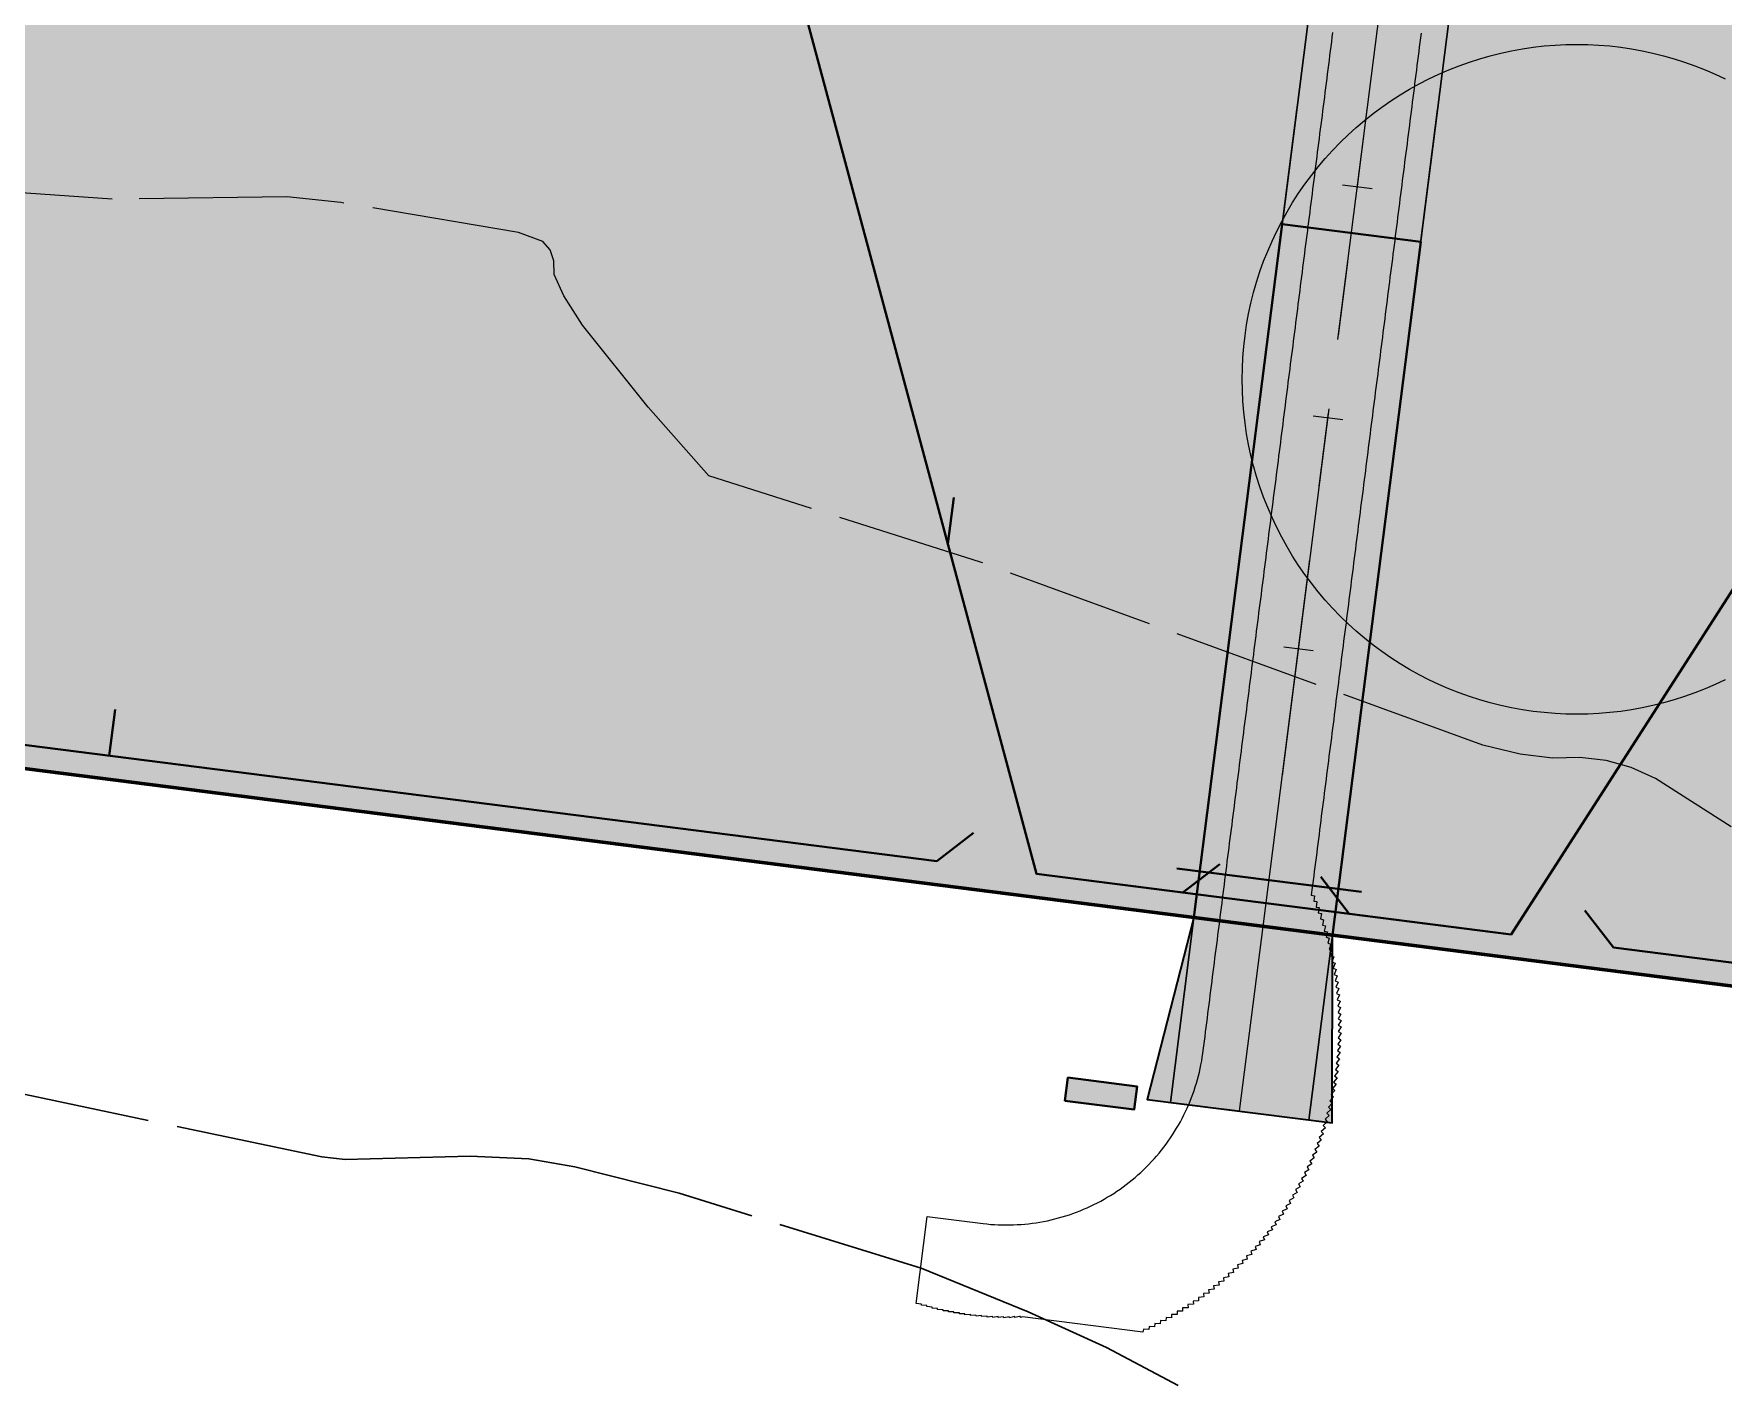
# Model space of a CAD drawing. Header units: metres. Extents: x 226877 to 228933, y 6571586 to 6573950.
# Drawn here: x 227823.09 to 227859.37, y 6571827.18 to 6571856.23 of the extents above; entities that cross this region are included whole.
import ezdxf

# ---------------------------------------------------------------- set-up
doc = ezdxf.new("R2010")
doc.units = ezdxf.units.M
doc.header["$LTSCALE"] = 2.5
for name, pattern in [('CENTER', [5.08, 3.175, -0.635, 0.635, -0.635]), ('DASHDOT', [3.556, 2.54, -0.508, 0, -0.508]), ('DASHED', [1.524, 1.27, -0.254])]:
    doc.linetypes.add(name, pattern=pattern)
for name, color, linetype, lineweight in [('A-BLDG-SLAB', 5, 'CONTINUOUS', 50), ('C-DRIV-CNTR', 6, 'CENTER', 18), ('C-DRIV-TURN', 30, 'DASHDOT', 25), ('C-DRIV-XOVR', 7, 'CONTINUOUS', 35), ('C-ESC-ACCS', 3, 'CONTINUOUS', 25), ('C-ESC-DIVR', 3, 'CONTINUOUS', 25), ('C-ESC-FENC', 3, 'CONTINUOUS', 25), ('C-ESC-INLT', 3, 'CONTINUOUS', 25), ('C-ESC-LIMT', 3, 'CONTINUOUS', 25), ('C-IMAG-LOCL', 8, 'CONTINUOUS', 13), ('C-PROP-BDY', 3, 'CONTINUOUS', 50), ('C-TOPO-EXST', 8, 'DASHED', 13)]:
    doc.layers.add(name, color=color, linetype=linetype, lineweight=lineweight)
picture_1 = doc.add_image_def('image1.png', size_in_pixel=(1400, 1199))

msp = doc.modelspace()

# ---------------------------------------------------------------- hatches: boundary and pattern name
at = {"layer": 'A-BLDG-SLAB', "true_color": 0x1a33b2}
msp.add_hatch(color=7, dxfattribs=at).paths.add_polyline_path([(227880.508, 6571855.949), (227879.871, 6571853.682), (227879.014, 6571851.488), (227877.947, 6571849.389), (227876.679, 6571847.404), (227875.222, 6571845.553), (227873.591, 6571843.854), (227871.802, 6571842.322), (227869.871, 6571840.974), (227867.817, 6571839.821), (227865.66, 6571838.876), (227863.42, 6571838.146), (227861.12, 6571837.639), (227858.782, 6571837.36), (227856.427, 6571837.312), (227854.079, 6571837.495), (227845.151, 6571838.632), (227842.832, 6571839.044), (227840.565, 6571839.681), (227838.371, 6571840.538), (227836.271, 6571841.605), (227834.286, 6571842.873), (227832.435, 6571844.33), (227830.736, 6571845.961), (227829.205, 6571847.75), (227827.857, 6571849.681), (227826.704, 6571851.735), (227825.758, 6571853.892), (227825.028, 6571856.132), (227824.522, 6571858.432), (227824.243, 6571860.77), (227824.194, 6571863.125), (227824.377, 6571865.473), (227825.009, 6571870.433), (227825.421, 6571872.752), (227826.058, 6571875.019), (227826.915, 6571877.213), (227827.982, 6571879.313), (227829.25, 6571881.298), (227830.707, 6571883.149), (227832.338, 6571884.848), (227834.127, 6571886.379), (227836.058, 6571887.727), (227838.112, 6571888.88), (227840.269, 6571889.826), (227842.508, 6571890.556), (227844.809, 6571891.063), (227847.147, 6571891.341), (227849.502, 6571891.39), (227851.85, 6571891.207), (227860.778, 6571890.069), (227863.097, 6571889.657), (227865.364, 6571889.02), (227867.558, 6571888.164), (227869.658, 6571887.096), (227871.643, 6571885.828), (227873.493, 6571884.372), (227875.193, 6571882.741), (227876.724, 6571880.951), (227878.072, 6571879.02), (227879.225, 6571876.966), (227880.171, 6571874.809), (227880.901, 6571872.57), (227881.407, 6571870.27), (227881.686, 6571867.931), (227881.735, 6571865.576), (227881.552, 6571863.228), (227880.92, 6571858.268)])
at = {"layer": 'C-DRIV-XOVR', "true_color": 0xdbdbdb, "transparency": 33554610}
for points in [[(227851.16, 6571862.06), (227854.136, 6571861.681), (227850.976, 6571836.882), (227850.471, 6571832.914), (227847.495, 6571833.293), (227848, 6571837.261)], [(227851.16, 6571862.06), (227854.136, 6571861.681), (227850.976, 6571836.882), (227850.471, 6571832.914), (227847.495, 6571833.293), (227848, 6571837.261)], [(227850.236, 6571854.806), (227853.26, 6571854.806), (227851.387, 6571840.106), (227848.363, 6571840.106)]]:
    msp.add_hatch(color=7, dxfattribs=at).paths.add_polyline_path(points)
at = {"layer": 'C-DRIV-XOVR', "true_color": 0xbfbfbf, "transparency": 33554572}
msp.add_hatch(color=7, dxfattribs=at).paths.add_polyline_path([(227850.967, 6571832.851), (227846.999, 6571833.356), (227848, 6571837.261), (227850.976, 6571836.882)])
msp.add_hatch(color=7, dxfattribs=at).paths.add_polyline_path([(227850.967, 6571832.851), (227846.999, 6571833.356), (227848, 6571837.261), (227850.976, 6571836.882)])
at = {"layer": 'C-ESC-ACCS', "true_color": 0x66b266, "transparency": 33554521}
msp.add_hatch(color=7, dxfattribs=at).paths.add_polyline_path([(227850.976, 6571836.882), (227848, 6571837.261), (227849.896, 6571852.141), (227852.872, 6571851.761)])
at = {"layer": 'C-ESC-INLT', "true_color": 0x66b266, "transparency": 33554521}
msp.add_hatch(color=7, dxfattribs=at).paths.add_polyline_path([(227845.295, 6571833.825), (227846.782, 6571833.636), (227846.719, 6571833.14), (227845.231, 6571833.329)])
at = {"layer": 'C-PROP-BDY', "true_color": 0xffe633, "transparency": 33554521}
msp.add_hatch(color=7, dxfattribs=at).paths.add_polyline_path([(228025.267, 6571814.673), (227673.703, 6571859.47), (227625.752, 6571865.579), (227784.609, 6573119.999), (228184.963, 6573064.691)])
at = {"layer": 'C-PROP-BDY', "true_color": 0xe6f5e0}
msp.add_hatch(color=7, dxfattribs=at).paths.add_polyline_path([(228025.267, 6571814.673), (227673.703, 6571859.47), (227625.752, 6571865.579), (227784.609, 6573119.999), (228184.963, 6573064.691)])

# ---------------------------------------------------------------- linework, layer by layer
at = {"layer": 'C-DRIV-CNTR', "lineweight": 13}
for points in [[(227848.983, 6571833.103), (227849.488, 6571837.071), (227852.648, 6571861.871)], [(227849.901, 6571840.306), (227851.723, 6571854.606)]]:
    msp.add_lwpolyline(points, dxfattribs=at)
at = {"layer": 'C-DRIV-CNTR', "linetype": 'CONTINUOUS', "lineweight": 25}
for points in [[(227851.828, 6571852.903), (227851.193, 6571852.983)], [(227851.196, 6571847.943), (227850.561, 6571848.024)], [(227850.564, 6571842.983), (227849.929, 6571843.064)], [(227849.932, 6571838.023), (227849.297, 6571838.104)], [(227849.3, 6571833.063), (227848.665, 6571833.144)]]:
    msp.add_lwpolyline(points, dxfattribs=at)
at = {"layer": 'C-DRIV-TURN', "lineweight": 25}
for points in [[(227852.879, 6571856.243), (227852.866, 6571856.144), (227852.866, 6571856.144), (227852.854, 6571856.045), (227852.854, 6571856.045), (227852.841, 6571855.946), (227852.841, 6571855.946), (227852.828, 6571855.847), (227852.828, 6571855.847), (227852.816, 6571855.748), (227852.816, 6571855.748), (227852.803, 6571855.65), (227852.803, 6571855.65), (227852.791, 6571855.551), (227852.791, 6571855.551), (227852.778, 6571855.452), (227852.778, 6571855.452), (227852.766, 6571855.353), (227852.766, 6571855.353), (227852.753, 6571855.254), (227852.753, 6571855.254), (227852.74, 6571855.155), (227852.74, 6571855.155), (227852.728, 6571855.056), (227852.728, 6571855.056), (227852.715, 6571854.958), (227852.715, 6571854.958), (227852.703, 6571854.859), (227852.703, 6571854.859), (227852.69, 6571854.76), (227852.69, 6571854.76), (227852.677, 6571854.661), (227852.677, 6571854.661), (227852.665, 6571854.562), (227852.665, 6571854.562), (227852.652, 6571854.463), (227852.652, 6571854.463), (227852.64, 6571854.364), (227852.64, 6571854.364), (227852.627, 6571854.266), (227852.627, 6571854.266), (227852.614, 6571854.167), (227852.614, 6571854.167), (227852.602, 6571854.068), (227852.602, 6571854.068), (227852.589, 6571853.969), (227852.589, 6571853.969), (227852.577, 6571853.87), (227852.577, 6571853.87), (227852.564, 6571853.771), (227852.564, 6571853.771), (227852.551, 6571853.672), (227852.551, 6571853.672), (227852.539, 6571853.574), (227852.539, 6571853.574), (227852.526, 6571853.475), (227852.526, 6571853.475), (227852.514, 6571853.376), (227852.514, 6571853.376), (227852.501, 6571853.277), (227852.501, 6571853.277), (227852.488, 6571853.178), (227852.488, 6571853.178), (227852.476, 6571853.079), (227852.476, 6571853.079), (227852.463, 6571852.98), (227852.463, 6571852.98), (227852.451, 6571852.882), (227852.451, 6571852.882), (227852.438, 6571852.783), (227852.438, 6571852.783), (227852.425, 6571852.684), (227852.425, 6571852.684), (227852.413, 6571852.585), (227852.413, 6571852.585), (227852.4, 6571852.486), (227852.4, 6571852.486), (227852.388, 6571852.387), (227852.388, 6571852.387), (227852.375, 6571852.288), (227852.375, 6571852.288), (227852.362, 6571852.19), (227852.362, 6571852.19), (227852.35, 6571852.091), (227852.35, 6571852.091), (227852.337, 6571851.992), (227852.337, 6571851.992), (227852.325, 6571851.893), (227852.325, 6571851.893), (227852.312, 6571851.794), (227852.312, 6571851.794), (227852.299, 6571851.695), (227852.299, 6571851.695), (227852.287, 6571851.596), (227852.287, 6571851.596), (227852.274, 6571851.498), (227852.274, 6571851.498), (227852.262, 6571851.399), (227852.262, 6571851.399), (227852.249, 6571851.3), (227852.249, 6571851.3), (227852.236, 6571851.201), (227852.236, 6571851.201), (227852.224, 6571851.102), (227852.224, 6571851.102), (227852.211, 6571851.003), (227852.211, 6571851.003), (227852.199, 6571850.904), (227852.199, 6571850.904), (227852.186, 6571850.806), (227852.186, 6571850.806), (227852.173, 6571850.707), (227852.173, 6571850.707), (227852.161, 6571850.608), (227852.161, 6571850.608), (227852.148, 6571850.509), (227852.148, 6571850.509), (227852.136, 6571850.41), (227852.136, 6571850.41), (227852.123, 6571850.311), (227852.123, 6571850.311), (227852.11, 6571850.212), (227852.11, 6571850.212), (227852.098, 6571850.114), (227852.098, 6571850.114), (227852.085, 6571850.015), (227852.085, 6571850.015), (227852.073, 6571849.916), (227852.073, 6571849.916), (227852.06, 6571849.817), (227852.06, 6571849.817), (227852.048, 6571849.718), (227852.048, 6571849.718), (227852.035, 6571849.619), (227852.035, 6571849.619), (227852.022, 6571849.52), (227852.022, 6571849.52), (227852.01, 6571849.422), (227852.01, 6571849.422), (227851.997, 6571849.323), (227851.997, 6571849.323), (227851.985, 6571849.224), (227851.985, 6571849.224), (227851.972, 6571849.125), (227851.972, 6571849.125), (227851.959, 6571849.026), (227851.959, 6571849.026), (227851.947, 6571848.927), (227851.947, 6571848.927), (227851.934, 6571848.828), (227851.934, 6571848.828), (227851.922, 6571848.73), (227851.922, 6571848.73), (227851.909, 6571848.631), (227851.909, 6571848.631), (227851.896, 6571848.532), (227851.896, 6571848.532), (227851.884, 6571848.433), (227851.884, 6571848.433), (227851.871, 6571848.334), (227851.871, 6571848.334), (227851.859, 6571848.235), (227851.859, 6571848.235), (227851.846, 6571848.136), (227851.846, 6571848.136), (227851.833, 6571848.038), (227851.833, 6571848.038), (227851.821, 6571847.939), (227851.821, 6571847.939), (227851.808, 6571847.84), (227851.808, 6571847.84), (227851.796, 6571847.741), (227851.796, 6571847.741), (227851.783, 6571847.642), (227851.783, 6571847.642), (227851.77, 6571847.543), (227851.77, 6571847.543), (227851.758, 6571847.444), (227851.758, 6571847.444), (227851.745, 6571847.346), (227851.745, 6571847.346), (227851.733, 6571847.247), (227851.733, 6571847.247), (227851.72, 6571847.148), (227851.72, 6571847.148), (227851.707, 6571847.049), (227851.707, 6571847.049), (227851.695, 6571846.95), (227851.695, 6571846.95), (227851.682, 6571846.851), (227851.682, 6571846.851), (227851.67, 6571846.752), (227851.67, 6571846.752), (227851.657, 6571846.654), (227851.657, 6571846.654), (227851.644, 6571846.555), (227851.644, 6571846.555), (227851.632, 6571846.456), (227851.632, 6571846.456), (227851.619, 6571846.357), (227851.619, 6571846.357), (227851.607, 6571846.258), (227851.607, 6571846.258), (227851.594, 6571846.159), (227851.594, 6571846.159), (227851.581, 6571846.06), (227851.581, 6571846.06), (227851.569, 6571845.962), (227851.569, 6571845.962), (227851.556, 6571845.863), (227851.556, 6571845.863), (227851.544, 6571845.764), (227851.544, 6571845.764), (227851.531, 6571845.665), (227851.531, 6571845.665), (227851.518, 6571845.566), (227851.518, 6571845.566), (227851.506, 6571845.467), (227851.506, 6571845.467), (227851.493, 6571845.368), (227851.493, 6571845.368), (227851.481, 6571845.27), (227851.481, 6571845.27), (227851.468, 6571845.171), (227851.468, 6571845.171), (227851.455, 6571845.072), (227851.455, 6571845.072), (227851.443, 6571844.973), (227851.443, 6571844.973), (227851.43, 6571844.874), (227851.43, 6571844.874), (227851.418, 6571844.775), (227851.418, 6571844.775), (227851.405, 6571844.676), (227851.405, 6571844.676), (227851.392, 6571844.578), (227851.392, 6571844.578), (227851.38, 6571844.479), (227851.38, 6571844.479), (227851.367, 6571844.38), (227851.367, 6571844.38), (227851.355, 6571844.281), (227851.355, 6571844.281), (227851.342, 6571844.182), (227851.342, 6571844.182), (227851.329, 6571844.083), (227851.329, 6571844.083), (227851.317, 6571843.984), (227851.317, 6571843.984), (227851.304, 6571843.886), (227851.304, 6571843.886), (227851.292, 6571843.787), (227851.292, 6571843.787), (227851.279, 6571843.688), (227851.279, 6571843.688), (227851.267, 6571843.589), (227851.267, 6571843.589), (227851.254, 6571843.49), (227851.254, 6571843.49), (227851.241, 6571843.391), (227851.241, 6571843.391), (227851.229, 6571843.292), (227851.229, 6571843.292), (227851.216, 6571843.194), (227851.216, 6571843.194), (227851.204, 6571843.095), (227851.204, 6571843.095), (227851.191, 6571842.996), (227851.191, 6571842.996), (227851.178, 6571842.897), (227851.178, 6571842.897), (227851.166, 6571842.798), (227851.166, 6571842.798), (227851.153, 6571842.699), (227851.153, 6571842.699), (227851.141, 6571842.6), (227851.141, 6571842.6), (227851.128, 6571842.502), (227851.128, 6571842.502), (227851.115, 6571842.403), (227851.115, 6571842.403), (227851.103, 6571842.304), (227851.103, 6571842.304), (227851.09, 6571842.205), (227851.09, 6571842.205), (227851.078, 6571842.106), (227851.078, 6571842.106), (227851.065, 6571842.007), (227851.065, 6571842.007), (227851.052, 6571841.908), (227851.052, 6571841.908), (227851.04, 6571841.81), (227851.04, 6571841.81), (227851.027, 6571841.711), (227851.027, 6571841.711), (227851.015, 6571841.612), (227851.015, 6571841.612), (227851.002, 6571841.513), (227851.002, 6571841.513), (227850.989, 6571841.414), (227850.989, 6571841.414), (227850.977, 6571841.315), (227850.977, 6571841.315), (227850.964, 6571841.216), (227850.964, 6571841.216), (227850.952, 6571841.118), (227850.952, 6571841.118), (227850.939, 6571841.019), (227850.939, 6571841.019), (227850.926, 6571840.92), (227850.926, 6571840.92), (227850.914, 6571840.821), (227850.914, 6571840.821), (227850.901, 6571840.722), (227850.901, 6571840.722), (227850.889, 6571840.623), (227850.889, 6571840.623), (227850.876, 6571840.524), (227850.876, 6571840.524), (227850.863, 6571840.426), (227850.863, 6571840.426), (227850.851, 6571840.327), (227850.851, 6571840.327), (227850.838, 6571840.228), (227850.838, 6571840.228), (227850.826, 6571840.129), (227850.826, 6571840.129), (227850.813, 6571840.03), (227850.813, 6571840.03), (227850.8, 6571839.931), (227850.8, 6571839.931), (227850.788, 6571839.832), (227850.788, 6571839.832), (227850.775, 6571839.734), (227850.775, 6571839.734), (227850.763, 6571839.635), (227850.763, 6571839.635), (227850.75, 6571839.536), (227850.75, 6571839.536), (227850.737, 6571839.437), (227850.737, 6571839.437), (227850.725, 6571839.338), (227850.725, 6571839.338), (227850.712, 6571839.239), (227850.712, 6571839.239), (227850.7, 6571839.14), (227850.7, 6571839.14), (227850.687, 6571839.042), (227850.687, 6571839.042), (227850.674, 6571838.943), (227850.674, 6571838.943), (227850.662, 6571838.844), (227850.662, 6571838.844), (227850.649, 6571838.745), (227850.649, 6571838.745), (227850.637, 6571838.646), (227850.637, 6571838.646), (227850.624, 6571838.547), (227850.624, 6571838.547), (227850.611, 6571838.448), (227850.611, 6571838.448), (227850.599, 6571838.35), (227850.599, 6571838.35), (227850.586, 6571838.251), (227850.586, 6571838.251), (227850.574, 6571838.152), (227850.574, 6571838.152), (227850.561, 6571838.053), (227850.561, 6571838.053), (227850.549, 6571837.954), (227850.549, 6571837.954), (227850.536, 6571837.855), (227850.536, 6571837.855), (227850.521, 6571837.739), (227850.591, 6571837.729), (227850.574, 6571837.613), (227850.643, 6571837.602), (227850.624, 6571837.486), (227850.694, 6571837.473), (227850.672, 6571837.358), (227850.741, 6571837.344), (227850.718, 6571837.23), (227850.786, 6571837.214), (227850.761, 6571837.1), (227850.829, 6571837.083), (227850.801, 6571836.97), (227850.869, 6571836.951), (227850.839, 6571836.838), (227850.907, 6571836.819), (227850.875, 6571836.707), (227850.942, 6571836.686), (227850.907, 6571836.574), (227850.974, 6571836.552), (227850.938, 6571836.441), (227851.004, 6571836.418), (227850.966, 6571836.307), (227851.032, 6571836.283), (227850.991, 6571836.173), (227851.057, 6571836.147), (227851.014, 6571836.038), (227851.079, 6571836.011), (227851.034, 6571835.903), (227851.098, 6571835.875), (227851.051, 6571835.768), (227851.115, 6571835.738), (227851.066, 6571835.632), (227851.13, 6571835.601), (227851.078, 6571835.496), (227851.141, 6571835.464), (227851.088, 6571835.36), (227851.15, 6571835.327), (227851.095, 6571835.223), (227851.157, 6571835.189), (227851.1, 6571835.087), (227851.161, 6571835.051), (227851.102, 6571834.95), (227851.162, 6571834.914), (227851.101, 6571834.814), (227851.16, 6571834.776), (227851.097, 6571834.677), (227851.156, 6571834.638), (227851.092, 6571834.541), (227851.149, 6571834.501), (227851.083, 6571834.405), (227851.14, 6571834.363), (227851.072, 6571834.268), (227851.128, 6571834.226), (227851.058, 6571834.133), (227851.113, 6571834.089), (227851.041, 6571833.997), (227851.096, 6571833.953), (227851.022, 6571833.862), (227851.076, 6571833.816), (227851.001, 6571833.727), (227851.054, 6571833.68), (227850.977, 6571833.592), (227851.029, 6571833.545), (227850.95, 6571833.459), (227851.001, 6571833.41), (227850.921, 6571833.325), (227850.971, 6571833.276), (227850.889, 6571833.192), (227850.938, 6571833.142), (227850.854, 6571833.06), (227850.903, 6571833.009), (227850.818, 6571832.929), (227850.865, 6571832.876), (227850.778, 6571832.798), (227850.824, 6571832.745), (227850.736, 6571832.668), (227850.781, 6571832.614), (227850.692, 6571832.539), (227850.736, 6571832.484), (227850.645, 6571832.411), (227850.688, 6571832.355), (227850.596, 6571832.283), (227850.638, 6571832.227), (227850.544, 6571832.157), (227850.585, 6571832.099), (227850.49, 6571832.031), (227850.53, 6571831.973), (227850.433, 6571831.907), (227850.472, 6571831.848), (227850.374, 6571831.784), (227850.412, 6571831.724), (227850.313, 6571831.662), (227850.349, 6571831.602), (227850.249, 6571831.541), (227850.285, 6571831.48), (227850.183, 6571831.421), (227850.218, 6571831.36), (227850.115, 6571831.303), (227850.148, 6571831.241), (227850.045, 6571831.186), (227850.077, 6571831.123), (227849.972, 6571831.071), (227850.003, 6571831.007), (227849.897, 6571830.956), (227849.927, 6571830.892), (227849.82, 6571830.844), (227849.848, 6571830.779), (227849.741, 6571830.732), (227849.768, 6571830.667), (227849.66, 6571830.623), (227849.685, 6571830.557), (227849.576, 6571830.514), (227849.601, 6571830.448), (227849.491, 6571830.408), (227849.514, 6571830.341), (227849.404, 6571830.303), (227849.425, 6571830.236), (227849.314, 6571830.2), (227849.335, 6571830.132), (227849.223, 6571830.098), (227849.242, 6571830.03), (227849.129, 6571829.999), (227849.147, 6571829.93), (227849.034, 6571829.901), (227849.051, 6571829.832), (227848.937, 6571829.805), (227848.952, 6571829.736), (227848.838, 6571829.711), (227848.852, 6571829.641), (227848.737, 6571829.618), (227848.75, 6571829.549), (227848.635, 6571829.528), (227848.646, 6571829.458), (227848.531, 6571829.44), (227848.541, 6571829.37), (227848.425, 6571829.353), (227848.433, 6571829.283), (227848.317, 6571829.269), (227848.325, 6571829.199), (227848.208, 6571829.187), (227848.214, 6571829.117), (227848.098, 6571829.107), (227848.102, 6571829.036), (227847.986, 6571829.029), (227847.989, 6571828.958), (227847.872, 6571828.953), (227847.874, 6571828.883), (227847.757, 6571828.88), (227847.757, 6571828.809), (227847.641, 6571828.808), (227847.64, 6571828.738), (227847.523, 6571828.739), (227847.521, 6571828.669), (227847.404, 6571828.672), (227847.4, 6571828.602), (227847.283, 6571828.608), (227847.278, 6571828.537), (227847.162, 6571828.545), (227847.156, 6571828.475), (227847.039, 6571828.485), (227847.032, 6571828.415), (227846.915, 6571828.428), (227846.906, 6571828.358), (227844.317, 6571828.688), (227844.278, 6571828.678), (227844.275, 6571828.693), (227844.257, 6571828.695), (227844.158, 6571828.674), (227844.154, 6571828.694), (227844.039, 6571828.671), (227844.035, 6571828.692), (227843.919, 6571828.671), (227843.915, 6571828.692), (227843.799, 6571828.673), (227843.796, 6571828.694), (227843.68, 6571828.678), (227843.677, 6571828.699), (227843.56, 6571828.684), (227843.558, 6571828.706), (227843.441, 6571828.694), (227843.439, 6571828.715), (227843.322, 6571828.705), (227843.32, 6571828.726), (227843.203, 6571828.718), (227843.201, 6571828.74), (227843.084, 6571828.734), (227843.083, 6571828.756), (227842.966, 6571828.752), (227842.965, 6571828.774), (227842.848, 6571828.773), (227842.847, 6571828.794), (227842.73, 6571828.796), (227842.73, 6571828.817), (227842.613, 6571828.82), (227842.614, 6571828.842), (227842.496, 6571828.848), (227842.497, 6571828.869), (227842.38, 6571828.877), (227842.382, 6571828.898), (227842.265, 6571828.909), (227842.267, 6571828.93), (227842.15, 6571828.942), (227842.152, 6571828.964), (227842.036, 6571828.978), (227842.273, 6571830.843), (227843.474, 6571830.69), (227843.556, 6571830.682), (227843.637, 6571830.674), (227843.718, 6571830.669), (227843.8, 6571830.665), (227843.881, 6571830.662), (227843.963, 6571830.661), (227844.045, 6571830.662), (227844.126, 6571830.664), (227844.208, 6571830.668), (227844.289, 6571830.673), (227844.37, 6571830.68), (227844.452, 6571830.688), (227844.533, 6571830.698), (227844.613, 6571830.71), (227844.694, 6571830.723), (227844.774, 6571830.737), (227844.854, 6571830.753), (227844.934, 6571830.771), (227845.013, 6571830.79), (227845.092, 6571830.811), (227845.171, 6571830.833), (227845.249, 6571830.857), (227845.326, 6571830.882), (227845.404, 6571830.909), (227845.48, 6571830.937), (227845.556, 6571830.966), (227845.632, 6571830.998), (227845.706, 6571831.03), (227845.781, 6571831.064), (227845.854, 6571831.099), (227845.927, 6571831.136), (227845.999, 6571831.174), (227846.071, 6571831.214), (227846.141, 6571831.255), (227846.211, 6571831.297), (227846.28, 6571831.34), (227846.348, 6571831.385), (227846.416, 6571831.431), (227846.482, 6571831.479), (227846.548, 6571831.527), (227846.612, 6571831.577), (227846.676, 6571831.629), (227846.738, 6571831.681), (227846.8, 6571831.735), (227846.86, 6571831.789), (227846.92, 6571831.845), (227846.978, 6571831.902), (227847.035, 6571831.96), (227847.092, 6571832.02), (227847.147, 6571832.08), (227847.2, 6571832.141), (227847.253, 6571832.204), (227847.305, 6571832.267), (227847.355, 6571832.331), (227847.404, 6571832.396), (227847.451, 6571832.463), (227847.498, 6571832.53), (227847.543, 6571832.598), (227847.587, 6571832.666), (227847.63, 6571832.736), (227847.671, 6571832.807), (227847.711, 6571832.878), (227847.749, 6571832.95), (227847.786, 6571833.023), (227847.822, 6571833.096), (227847.856, 6571833.17), (227847.889, 6571833.245), (227847.92, 6571833.32), (227847.95, 6571833.396), (227847.979, 6571833.472), (227848.006, 6571833.549), (227848.031, 6571833.627), (227848.055, 6571833.705), (227848.078, 6571833.783), (227848.099, 6571833.862), (227848.118, 6571833.941), (227848.136, 6571834.021), (227848.153, 6571834.101), (227848.168, 6571834.181), (227848.181, 6571834.262), (227848.193, 6571834.342), (227848.202, 6571834.409), (227848.202, 6571834.409), (227848.214, 6571834.507), (227848.214, 6571834.507), (227848.227, 6571834.606), (227848.227, 6571834.606), (227848.239, 6571834.705), (227848.239, 6571834.705), (227848.252, 6571834.804), (227848.252, 6571834.804), (227848.265, 6571834.903), (227848.265, 6571834.903), (227848.277, 6571835.002), (227848.277, 6571835.002), (227848.29, 6571835.101), (227848.29, 6571835.101), (227848.302, 6571835.199), (227848.302, 6571835.199), (227848.315, 6571835.298), (227848.315, 6571835.298), (227848.327, 6571835.397), (227848.327, 6571835.397), (227848.34, 6571835.496), (227848.34, 6571835.496), (227848.353, 6571835.595), (227848.353, 6571835.595), (227848.365, 6571835.694), (227848.365, 6571835.694), (227848.378, 6571835.793), (227848.378, 6571835.793), (227848.39, 6571835.891), (227848.39, 6571835.891), (227848.403, 6571835.99), (227848.403, 6571835.99), (227848.416, 6571836.089), (227848.416, 6571836.089), (227848.428, 6571836.188), (227848.428, 6571836.188), (227848.441, 6571836.287), (227848.441, 6571836.287), (227848.453, 6571836.386), (227848.453, 6571836.386), (227848.466, 6571836.485), (227848.466, 6571836.485), (227848.479, 6571836.583), (227848.479, 6571836.583), (227848.491, 6571836.682), (227848.491, 6571836.682), (227848.504, 6571836.781), (227848.504, 6571836.781), (227848.516, 6571836.88), (227848.516, 6571836.88), (227848.529, 6571836.979), (227848.529, 6571836.979), (227848.542, 6571837.078), (227848.542, 6571837.078), (227848.554, 6571837.177), (227848.554, 6571837.177), (227848.567, 6571837.275), (227848.567, 6571837.275), (227848.579, 6571837.374), (227848.579, 6571837.374), (227848.592, 6571837.473), (227848.592, 6571837.473), (227848.605, 6571837.572), (227848.605, 6571837.572), (227848.617, 6571837.671), (227848.617, 6571837.671), (227848.63, 6571837.77), (227848.63, 6571837.77), (227848.642, 6571837.869), (227848.642, 6571837.869), (227848.655, 6571837.967), (227848.655, 6571837.967), (227848.668, 6571838.066), (227848.668, 6571838.066), (227848.68, 6571838.165), (227848.68, 6571838.165), (227848.693, 6571838.264), (227848.693, 6571838.264), (227848.705, 6571838.363), (227848.705, 6571838.363), (227848.718, 6571838.462), (227848.718, 6571838.462), (227848.731, 6571838.561), (227848.731, 6571838.561), (227848.743, 6571838.659), (227848.743, 6571838.659), (227848.756, 6571838.758), (227848.756, 6571838.758), (227848.768, 6571838.857), (227848.768, 6571838.857), (227848.781, 6571838.956), (227848.781, 6571838.956), (227848.794, 6571839.055), (227848.794, 6571839.055), (227848.806, 6571839.154), (227848.806, 6571839.154), (227848.819, 6571839.253), (227848.819, 6571839.253), (227848.831, 6571839.351), (227848.831, 6571839.351), (227848.844, 6571839.45), (227848.844, 6571839.45), (227848.857, 6571839.549), (227848.857, 6571839.549), (227848.869, 6571839.648), (227848.869, 6571839.648), (227848.882, 6571839.747), (227848.882, 6571839.747), (227848.894, 6571839.846), (227848.894, 6571839.846), (227848.907, 6571839.945), (227848.907, 6571839.945), (227848.92, 6571840.043), (227848.92, 6571840.043), (227848.932, 6571840.142), (227848.932, 6571840.142), (227848.945, 6571840.241), (227848.945, 6571840.241), (227848.957, 6571840.34), (227848.957, 6571840.34), (227848.97, 6571840.439), (227848.97, 6571840.439), (227848.983, 6571840.538), (227848.983, 6571840.538), (227848.995, 6571840.637), (227848.995, 6571840.637), (227849.008, 6571840.735), (227849.008, 6571840.735), (227849.02, 6571840.834), (227849.02, 6571840.834), (227849.033, 6571840.933), (227849.033, 6571840.933), (227849.045, 6571841.032), (227849.045, 6571841.032), (227849.058, 6571841.131), (227849.058, 6571841.131), (227849.071, 6571841.23), (227849.071, 6571841.23), (227849.083, 6571841.329), (227849.083, 6571841.329), (227849.096, 6571841.427), (227849.096, 6571841.427), (227849.108, 6571841.526), (227849.108, 6571841.526), (227849.121, 6571841.625), (227849.121, 6571841.625), (227849.134, 6571841.724), (227849.134, 6571841.724), (227849.146, 6571841.823), (227849.146, 6571841.823), (227849.159, 6571841.922), (227849.159, 6571841.922), (227849.171, 6571842.021), (227849.171, 6571842.021), (227849.184, 6571842.119), (227849.184, 6571842.119), (227849.197, 6571842.218), (227849.197, 6571842.218), (227849.209, 6571842.317), (227849.209, 6571842.317), (227849.222, 6571842.416), (227849.222, 6571842.416), (227849.234, 6571842.515), (227849.234, 6571842.515), (227849.247, 6571842.614), (227849.247, 6571842.614), (227849.26, 6571842.713), (227849.26, 6571842.713), (227849.272, 6571842.811), (227849.272, 6571842.811), (227849.285, 6571842.91), (227849.285, 6571842.91), (227849.297, 6571843.009), (227849.297, 6571843.009), (227849.31, 6571843.108), (227849.31, 6571843.108), (227849.323, 6571843.207), (227849.323, 6571843.207), (227849.335, 6571843.306), (227849.335, 6571843.306), (227849.348, 6571843.405), (227849.348, 6571843.405), (227849.36, 6571843.503), (227849.36, 6571843.503), (227849.373, 6571843.602), (227849.373, 6571843.602), (227849.386, 6571843.701), (227849.386, 6571843.701), (227849.398, 6571843.8), (227849.398, 6571843.8), (227849.411, 6571843.899), (227849.411, 6571843.899), (227849.423, 6571843.998), (227849.423, 6571843.998), (227849.436, 6571844.097), (227849.436, 6571844.097), (227849.449, 6571844.195), (227849.449, 6571844.195), (227849.461, 6571844.294), (227849.461, 6571844.294), (227849.474, 6571844.393), (227849.474, 6571844.393), (227849.486, 6571844.492), (227849.486, 6571844.492), (227849.499, 6571844.591), (227849.499, 6571844.591), (227849.512, 6571844.69), (227849.512, 6571844.69), (227849.524, 6571844.789), (227849.524, 6571844.789), (227849.537, 6571844.887), (227849.537, 6571844.887), (227849.549, 6571844.986), (227849.549, 6571844.986), (227849.562, 6571845.085), (227849.562, 6571845.085), (227849.575, 6571845.184), (227849.575, 6571845.184), (227849.587, 6571845.283), (227849.587, 6571845.283), (227849.6, 6571845.382), (227849.6, 6571845.382), (227849.612, 6571845.481), (227849.612, 6571845.481), (227849.625, 6571845.579), (227849.625, 6571845.579), (227849.638, 6571845.678), (227849.638, 6571845.678), (227849.65, 6571845.777), (227849.65, 6571845.777), (227849.663, 6571845.876), (227849.663, 6571845.876), (227849.675, 6571845.975), (227849.675, 6571845.975), (227849.688, 6571846.074), (227849.688, 6571846.074), (227849.701, 6571846.173), (227849.701, 6571846.173), (227849.713, 6571846.271), (227849.713, 6571846.271), (227849.726, 6571846.37), (227849.726, 6571846.37), (227849.738, 6571846.469), (227849.738, 6571846.469), (227849.751, 6571846.568), (227849.751, 6571846.568), (227849.764, 6571846.667), (227849.764, 6571846.667), (227849.776, 6571846.766), (227849.776, 6571846.766), (227849.789, 6571846.865), (227849.789, 6571846.865), (227849.801, 6571846.963), (227849.801, 6571846.963), (227849.814, 6571847.062), (227849.814, 6571847.062), (227849.826, 6571847.161), (227849.826, 6571847.161), (227849.839, 6571847.26), (227849.839, 6571847.26), (227849.852, 6571847.359), (227849.852, 6571847.359), (227849.864, 6571847.458), (227849.864, 6571847.458), (227849.877, 6571847.557), (227849.877, 6571847.557), (227849.889, 6571847.655), (227849.889, 6571847.655), (227849.902, 6571847.754), (227849.902, 6571847.754), (227849.915, 6571847.853), (227849.915, 6571847.853), (227849.927, 6571847.952), (227849.927, 6571847.952), (227849.94, 6571848.051), (227849.94, 6571848.051), (227849.952, 6571848.15), (227849.952, 6571848.15), (227849.965, 6571848.249), (227849.965, 6571848.249), (227849.978, 6571848.347), (227849.978, 6571848.347), (227849.99, 6571848.446), (227849.99, 6571848.446), (227850.003, 6571848.545), (227850.003, 6571848.545), (227850.015, 6571848.644), (227850.015, 6571848.644), (227850.028, 6571848.743), (227850.028, 6571848.743), (227850.041, 6571848.842), (227850.041, 6571848.842), (227850.053, 6571848.941), (227850.053, 6571848.941), (227850.066, 6571849.039), (227850.066, 6571849.039), (227850.078, 6571849.138), (227850.078, 6571849.138), (227850.091, 6571849.237), (227850.091, 6571849.237), (227850.104, 6571849.336), (227850.104, 6571849.336), (227850.116, 6571849.435), (227850.116, 6571849.435), (227850.129, 6571849.534), (227850.129, 6571849.534), (227850.141, 6571849.633), (227850.141, 6571849.633), (227850.154, 6571849.731), (227850.154, 6571849.731), (227850.167, 6571849.83), (227850.167, 6571849.83), (227850.179, 6571849.929), (227850.179, 6571849.929), (227850.192, 6571850.028), (227850.192, 6571850.028), (227850.204, 6571850.127), (227850.204, 6571850.127), (227850.217, 6571850.226), (227850.217, 6571850.226), (227850.23, 6571850.325), (227850.23, 6571850.325), (227850.242, 6571850.423), (227850.242, 6571850.423), (227850.255, 6571850.522), (227850.255, 6571850.522), (227850.267, 6571850.621), (227850.267, 6571850.621), (227850.28, 6571850.72), (227850.28, 6571850.72), (227850.293, 6571850.819), (227850.293, 6571850.819), (227850.305, 6571850.918), (227850.305, 6571850.918), (227850.318, 6571851.017), (227850.318, 6571851.017), (227850.33, 6571851.115), (227850.33, 6571851.115), (227850.343, 6571851.214), (227850.343, 6571851.214), (227850.356, 6571851.313), (227850.356, 6571851.313), (227850.368, 6571851.412), (227850.368, 6571851.412), (227850.381, 6571851.511), (227850.381, 6571851.511), (227850.393, 6571851.61), (227850.393, 6571851.61), (227850.406, 6571851.709), (227850.406, 6571851.709), (227850.419, 6571851.807), (227850.419, 6571851.807), (227850.431, 6571851.906), (227850.431, 6571851.906), (227850.444, 6571852.005), (227850.444, 6571852.005), (227850.456, 6571852.104), (227850.456, 6571852.104), (227850.469, 6571852.203), (227850.469, 6571852.203), (227850.482, 6571852.302), (227850.482, 6571852.302), (227850.494, 6571852.401), (227850.494, 6571852.401), (227850.507, 6571852.499), (227850.507, 6571852.499), (227850.519, 6571852.598), (227850.519, 6571852.598), (227850.532, 6571852.697), (227850.532, 6571852.697), (227850.544, 6571852.796), (227850.544, 6571852.796), (227850.557, 6571852.895), (227850.557, 6571852.895), (227850.57, 6571852.994), (227850.57, 6571852.994), (227850.582, 6571853.093), (227850.582, 6571853.093), (227850.595, 6571853.191), (227850.595, 6571853.191), (227850.607, 6571853.29), (227850.607, 6571853.29), (227850.62, 6571853.389), (227850.62, 6571853.389), (227850.633, 6571853.488), (227850.633, 6571853.488), (227850.645, 6571853.587), (227850.645, 6571853.587), (227850.658, 6571853.686), (227850.658, 6571853.686), (227850.67, 6571853.785), (227850.67, 6571853.785), (227850.683, 6571853.883), (227850.683, 6571853.883), (227850.696, 6571853.982), (227850.696, 6571853.982), (227850.708, 6571854.081), (227850.708, 6571854.081), (227850.721, 6571854.18), (227850.721, 6571854.18), (227850.733, 6571854.279), (227850.733, 6571854.279), (227850.746, 6571854.378), (227850.746, 6571854.378), (227850.759, 6571854.477), (227850.759, 6571854.477), (227850.771, 6571854.575), (227850.771, 6571854.575), (227850.784, 6571854.674), (227850.784, 6571854.674), (227850.796, 6571854.773), (227850.796, 6571854.773), (227850.809, 6571854.872), (227850.809, 6571854.872), (227850.822, 6571854.971), (227850.822, 6571854.971), (227850.834, 6571855.07), (227850.834, 6571855.07), (227850.847, 6571855.169), (227850.847, 6571855.169), (227850.859, 6571855.267), (227850.859, 6571855.267), (227850.872, 6571855.366), (227850.872, 6571855.366), (227850.885, 6571855.465), (227850.885, 6571855.465), (227850.897, 6571855.564), (227850.897, 6571855.564), (227850.91, 6571855.663), (227850.91, 6571855.663), (227850.922, 6571855.762), (227850.922, 6571855.762), (227850.935, 6571855.861), (227850.935, 6571855.861), (227850.948, 6571855.959), (227850.948, 6571855.959), (227850.96, 6571856.058), (227850.96, 6571856.058), (227850.973, 6571856.157), (227850.973, 6571856.157), (227850.985, 6571856.256)], [(227859.407, 6571842.366), (227859.194, 6571842.265), (227858.978, 6571842.172), (227858.759, 6571842.085), (227858.538, 6571842.006), (227858.314, 6571841.934), (227858.087, 6571841.869), (227857.859, 6571841.812), (227857.629, 6571841.763), (227857.398, 6571841.72), (227857.165, 6571841.686), (227856.931, 6571841.659), (227856.697, 6571841.64), (227856.462, 6571841.628), (227856.227, 6571841.624), (227855.991, 6571841.628), (227855.757, 6571841.64), (227855.522, 6571841.659), (227855.288, 6571841.686), (227855.056, 6571841.72), (227854.824, 6571841.763), (227854.594, 6571841.812), (227854.366, 6571841.869), (227854.14, 6571841.934), (227853.916, 6571842.006), (227853.694, 6571842.085), (227853.475, 6571842.172), (227853.26, 6571842.265), (227853.047, 6571842.366), (227852.838, 6571842.473), (227852.632, 6571842.588), (227852.43, 6571842.709), (227852.233, 6571842.836), (227852.039, 6571842.97), (227851.85, 6571843.11), (227851.666, 6571843.256), (227851.486, 6571843.409), (227851.312, 6571843.567), (227851.143, 6571843.73), (227850.979, 6571843.899), (227850.821, 6571844.074), (227850.669, 6571844.253), (227850.523, 6571844.437), (227850.383, 6571844.626), (227850.249, 6571844.82), (227850.121, 6571845.017), (227850.001, 6571845.219), (227849.886, 6571845.425), (227849.779, 6571845.634), (227849.678, 6571845.847), (227849.585, 6571846.063), (227849.498, 6571846.281), (227849.419, 6571846.503), (227849.347, 6571846.727), (227849.282, 6571846.953), (227849.225, 6571847.181), (227849.175, 6571847.411), (227849.133, 6571847.643), (227849.099, 6571847.875), (227849.072, 6571848.109), (227849.053, 6571848.344), (227849.041, 6571848.579), (227849.037, 6571848.814), (227849.041, 6571849.049), (227849.053, 6571849.284), (227849.072, 6571849.518), (227849.099, 6571849.752), (227849.133, 6571849.985), (227849.175, 6571850.216), (227849.225, 6571850.446), (227849.282, 6571850.675), (227849.347, 6571850.901), (227849.419, 6571851.125), (227849.498, 6571851.346), (227849.585, 6571851.565), (227849.678, 6571851.781), (227849.779, 6571851.994), (227849.886, 6571852.203), (227850.001, 6571852.409), (227850.121, 6571852.61), (227850.249, 6571852.808), (227850.383, 6571853.001), (227850.523, 6571853.19), (227850.669, 6571853.375), (227850.821, 6571853.554), (227850.979, 6571853.728), (227851.143, 6571853.897), (227851.312, 6571854.061), (227851.486, 6571854.219), (227851.666, 6571854.371), (227851.85, 6571854.518), (227852.039, 6571854.658), (227852.233, 6571854.792), (227852.43, 6571854.919), (227852.632, 6571855.04), (227852.838, 6571855.154), (227853.047, 6571855.262), (227853.26, 6571855.362), (227853.475, 6571855.456), (227853.694, 6571855.542), (227853.916, 6571855.622), (227854.14, 6571855.694), (227854.366, 6571855.758), (227854.594, 6571855.815), (227854.824, 6571855.865), (227855.056, 6571855.907), (227855.288, 6571855.942), (227855.522, 6571855.969), (227855.757, 6571855.988), (227855.991, 6571855.999), (227856.227, 6571856.003), (227856.462, 6571855.999), (227856.697, 6571855.988), (227856.931, 6571855.969), (227857.165, 6571855.942), (227857.398, 6571855.907), (227857.629, 6571855.865), (227857.859, 6571855.815), (227858.087, 6571855.758), (227858.314, 6571855.694), (227858.538, 6571855.622), (227858.759, 6571855.542), (227858.978, 6571855.456), (227859.194, 6571855.362), (227859.407, 6571855.262)]]:
    msp.add_lwpolyline(points, dxfattribs=at)
at = {"layer": 'C-DRIV-XOVR', "lineweight": 30}
msp.add_lwpolyline([(227848, 6571837.261), (227851.16, 6571862.06), (227854.136, 6571861.681), (227850.976, 6571836.882), (227850.471, 6571832.914), (227847.495, 6571833.293)], close=True, dxfattribs=at)
for points in [[(227848.388, 6571840.306), (227850.211, 6571854.606)], [(227853.235, 6571854.606), (227851.413, 6571840.306)]]:
    msp.add_lwpolyline(points, dxfattribs=at)
at = {"layer": 'C-DRIV-XOVR', "lineweight": 35}
msp.add_lwpolyline([(227850.976, 6571836.882), (227848, 6571837.261), (227846.999, 6571833.356), (227850.967, 6571832.851)], close=True, dxfattribs=at)
at = {"layer": 'C-ESC-ACCS', "lineweight": 40}
msp.add_lwpolyline([(227852.872, 6571851.761), (227850.976, 6571836.882), (227848, 6571837.261), (227849.896, 6571852.141)], close=True, dxfattribs=at)
at = {"layer": 'C-ESC-DIVR', "lineweight": 40}
msp.add_lwpolyline([(227851.599, 6571837.811), (227847.631, 6571838.316)], dxfattribs=at)
at = {"layer": 'C-ESC-FENC', "lineweight": 40}
for points in [[(227837.534, 6571864.597), (227837.565, 6571864.455), (227844.624, 6571838.195), (227847.766, 6571837.795)], [(227851.337, 6571837.34), (227854.814, 6571836.897), (227869.125, 6571859.162), (227869.192, 6571859.277), (227869.248, 6571859.398)], [(227842.719, 6571845.281), (227842.845, 6571846.273)], [(227787.872, 6571845.427), (227842.479, 6571838.469)], [(227824.707, 6571840.733), (227824.833, 6571841.725)], [(227842.479, 6571838.469), (227843.27, 6571839.081)], [(227847.766, 6571837.795), (227848.557, 6571838.407)], [(227851.337, 6571837.34), (227850.725, 6571838.131)], [(227857.011, 6571836.617), (227856.399, 6571837.408)], [(227857.011, 6571836.617), (227913.151, 6571829.463)]]:
    msp.add_lwpolyline(points, dxfattribs=at)
at = {"layer": 'C-ESC-INLT', "lineweight": 40}
msp.add_lwpolyline([(227845.231, 6571833.329), (227845.295, 6571833.825), (227846.782, 6571833.636), (227846.719, 6571833.14)], close=True, dxfattribs=at)
at = {"layer": 'C-ESC-LIMT', "lineweight": 40}
msp.add_lwpolyline([(227869.125, 6571859.162), (227854.814, 6571836.897), (227844.624, 6571838.195), (227837.565, 6571864.455)], dxfattribs=at)
at = {"layer": 'C-PROP-BDY', "lineweight": 60}
msp.add_lwpolyline([(228184.963, 6573064.691), (227784.609, 6573119.999), (227625.752, 6571865.579), (227673.703, 6571859.47), (228025.267, 6571814.673)], close=True, dxfattribs=at)
at = {"layer": 'C-PROP-BDY', "lineweight": 35}
msp.add_lwpolyline([(228184.963, 6573064.691), (227784.609, 6573119.999), (227625.752, 6571865.579), (227673.703, 6571859.47), (228025.267, 6571814.673)], close=True, dxfattribs=at)
at = {"layer": 'C-PROP-BDY', "lineweight": 50}
for points in [[(227787.872, 6571844.923), (227916.872, 6571828.485)], [(227824.768, 6571840.221), (227876.368, 6571833.646)]]:
    msp.add_lwpolyline(points, dxfattribs=at)
at = {"layer": 'C-TOPO-EXST', "lineweight": 13, "true_color": 0x808080}
msp.add_lwpolyline([(227859.536, 6571839.207), (227857.91, 6571840.246), (227857.392, 6571840.479), (227856.851, 6571840.63), (227856.287, 6571840.698), (227855.701, 6571840.683), (227855.007, 6571840.77), (227854.205, 6571840.959), (227843.421, 6571844.888), (227837.583, 6571846.745), (227836.281, 6571848.218), (227834.874, 6571849.974), (227834.468, 6571850.602), (227834.262, 6571851.063), (227834.254, 6571851.357), (227834.174, 6571851.594), (227834.022, 6571851.774), (227833.5, 6571851.963), (227829.68, 6571852.607), (227828.524, 6571852.732), (227824.771, 6571852.683), (227820.453, 6571852.977)], dxfattribs=at)
at = {"layer": 'C-TOPO-EXST', "lineweight": 30, "true_color": 0x808080}
msp.add_lwpolyline([(227851.023, 6571825.425), (227846.126, 6571828.032), (227844.439, 6571828.799), (227842.144, 6571829.732), (227836.95, 6571831.341), (227834.704, 6571831.906), (227833.722, 6571832.083), (227832.46, 6571832.137), (227829.777, 6571832.069), (227829.272, 6571832.122), (227820.865, 6571833.891)], dxfattribs=at)

# ---------------------------------------------------------------- pictures from other files: only their frames are drawn
at = {"layer": 'C-IMAG-LOCL'}
image = msp.add_image(picture_1, insert=(226877.414, 6571586.241), size_in_units=(2055.888, 1762.19), dxfattribs=dict(at, fade=35))

doc.saveas('drawing.dxf')
